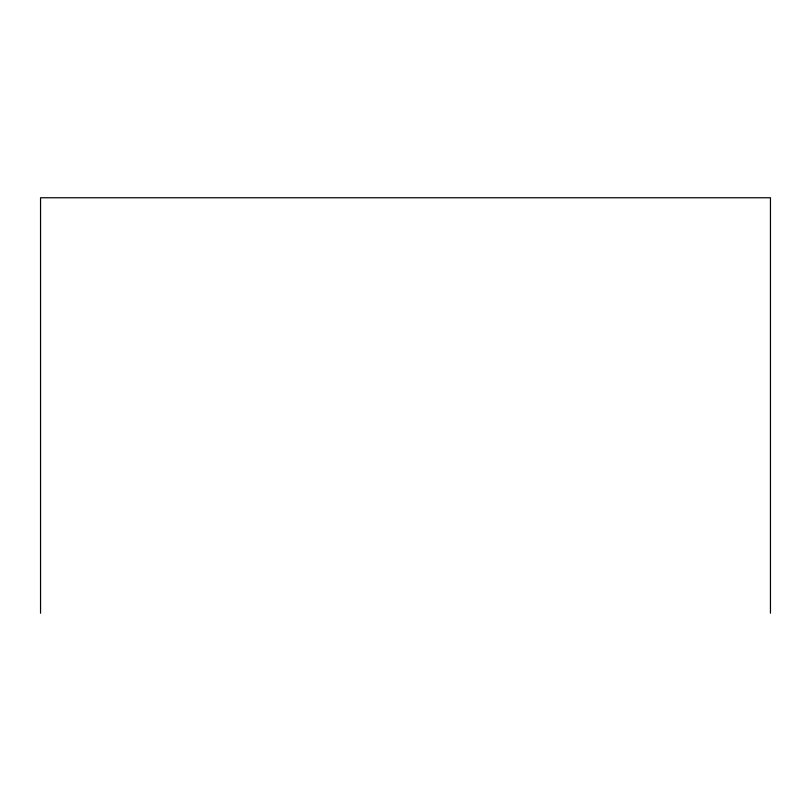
<?xml version="1.0" encoding="UTF-8"?>
<svg xmlns="http://www.w3.org/2000/svg" width="811" height="811" viewBox="0 0 811 811"><rect width="100%" height="100%" fill="white"/><g stroke="black" fill="none" stroke-linecap="round" stroke-linejoin="round"><path stroke-width="1.22" d="M770.45 613.238L770.45 197.762L40.55 197.762L40.55 613.238"/></g></svg>
